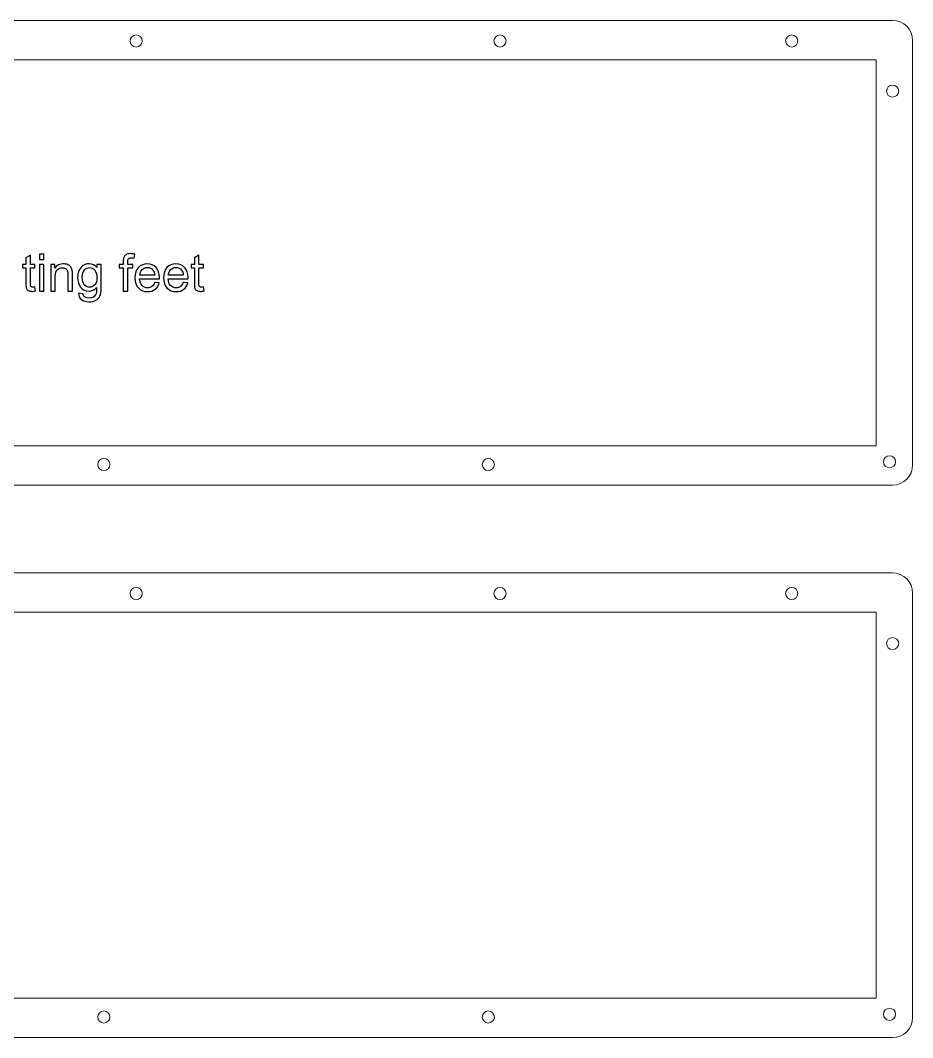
# Model space of a CAD drawing. Header units: millimetres. Extents: x -961 to -101, y 26 to 952.
# Drawn here: x -728.4 to -507.7, y 436.1 to 687.8 of the extents above; entities that cross this region are included whole.
import ezdxf

# ---------------------------------------------------------------- set-up
doc = ezdxf.new("R2010")
doc.units = ezdxf.units.MM
doc.header["$MEASUREMENT"] = 0
doc.layers.add('Layer 1', color=7, linetype='Continuous')

msp = doc.modelspace()

# ---------------------------------------------------------------- linework, layer by layer
at = {"layer": 'Layer 1', "color": 250, "lineweight": 9}
msp.add_lwpolyline([(-803.7337, 582.5215), (-516.7337, 582.5215), (-516.7337, 678.0215), (-803.7337, 678.0215), (-803.7337, 582.5215)], close=True, dxfattribs=at)
for centre in [(-699.787, 682.6713), (-609.787, 682.6713), (-537.6401, 682.6713), (-512.6869, 670.2713), (-707.7803, 577.8714), (-612.6869, 577.8714), (-513.4746, 578.554), (-699.787, 545.9503), (-609.787, 545.9503), (-537.6401, 545.9503), (-512.6869, 533.5503), (-513.4746, 441.833), (-707.7803, 441.1504), (-612.6869, 441.1504)]:
    msp.add_ellipse(centre, major_axis=(0, 1.5001), ratio=1, dxfattribs=at)
for points, knots in [([(-807.7337, 687.7714), (-807.7337, 687.7714), (-512.7337, 687.7714), (-512.7337, 687.7714), (-512.7337, 687.7714), (-509.9837, 687.7714), (-507.7337, 685.5214), (-507.7337, 682.7714), (-507.7337, 682.7714), (-507.7337, 682.7714), (-507.7337, 577.7715), (-507.7337, 577.7715), (-507.7337, 577.7715), (-507.7337, 575.0215), (-509.9837, 572.7715), (-512.7337, 572.7715), (-512.7337, 572.7715), (-512.7337, 572.7715), (-807.7337, 572.7715), (-807.7337, 572.7715), (-807.7337, 572.7715), (-810.4837, 572.7715), (-812.7337, 575.0215), (-812.7337, 577.7715), (-812.7337, 577.7715), (-812.7337, 577.7715), (-812.7337, 682.7714), (-812.7337, 682.7714), (-812.7337, 682.7714), (-812.7337, 685.5214), (-810.4837, 687.7714), (-807.7337, 687.7714)], [0, 0, 0, 0, 0.11111111, 0.11111111, 0.11111111, 0.11111111, 0.22222222, 0.22222222, 0.22222222, 0.22222222, 0.33333333, 0.33333333, 0.33333333, 0.33333333, 0.44444444, 0.44444444, 0.44444444, 0.44444444, 0.55555556, 0.55555556, 0.55555556, 0.55555556, 0.66666667, 0.66666667, 0.66666667, 0.66666667, 0.77777778, 0.77777778, 0.77777778, 0.77777778, 1, 1, 1, 1]), ([(-724.8126, 621.7968), (-724.8126, 621.7968), (-724.6602, 620.8104), (-724.6602, 620.8104), (-724.6602, 620.8104), (-724.9735, 620.7448), (-725.255, 620.7109), (-725.5005, 620.7109), (-725.5005, 620.7109), (-725.9048, 620.7109), (-726.2181, 620.7744), (-726.4424, 620.9035), (-726.4424, 620.9035), (-726.6647, 621.0326), (-726.8213, 621.1999), (-726.9123, 621.4094), (-726.9123, 621.4094), (-727.0033, 621.619), (-727.0478, 622.0592), (-727.0478, 622.7302), (-727.0478, 622.7302), (-727.0478, 622.7302), (-727.0478, 626.5275), (-727.0478, 626.5275), (-727.0478, 626.5275), (-727.0478, 626.5275), (-727.8733, 626.5275), (-727.8733, 626.5275), (-727.8733, 626.5275), (-727.8733, 626.5275), (-727.8733, 627.3911), (-727.8733, 627.3911), (-727.8733, 627.3911), (-727.8733, 627.3911), (-727.0478, 627.3911), (-727.0478, 627.3911), (-727.0478, 627.3911), (-727.0478, 627.3911), (-727.0478, 629.0209), (-727.0478, 629.0209), (-727.0478, 629.0209), (-727.0478, 629.0209), (-725.9302, 629.6919), (-725.9302, 629.6919), (-725.9302, 629.6919), (-725.9302, 629.6919), (-725.9302, 627.3911), (-725.9302, 627.3911), (-725.9302, 627.3911), (-725.9302, 627.3911), (-724.8126, 627.3911), (-724.8126, 627.3911), (-724.8126, 627.3911), (-724.8126, 627.3911), (-724.8126, 626.5275), (-724.8126, 626.5275), (-724.8126, 626.5275), (-724.8126, 626.5275), (-725.9302, 626.5275), (-725.9302, 626.5275), (-725.9302, 626.5275), (-725.9302, 626.5275), (-725.9302, 622.6667), (-725.9302, 622.6667), (-725.9302, 622.6667), (-725.9302, 622.3471), (-725.9111, 622.1418), (-725.8709, 622.0508), (-725.8709, 622.0508), (-725.8328, 621.9597), (-725.7693, 621.8878), (-725.6804, 621.8327), (-725.6804, 621.8327), (-725.5915, 621.7798), (-725.4645, 621.7523), (-725.2994, 621.7523), (-725.2994, 621.7523), (-725.1767, 621.7523), (-725.0137, 621.7671), (-724.8126, 621.7968)], [0, 0, 0, 0, 0.04761905, 0.04761905, 0.04761905, 0.04761905, 0.0952381, 0.0952381, 0.0952381, 0.0952381, 0.14285714, 0.14285714, 0.14285714, 0.14285714, 0.19047619, 0.19047619, 0.19047619, 0.19047619, 0.23809524, 0.23809524, 0.23809524, 0.23809524, 0.28571429, 0.28571429, 0.28571429, 0.28571429, 0.33333333, 0.33333333, 0.33333333, 0.33333333, 0.38095238, 0.38095238, 0.38095238, 0.38095238, 0.42857143, 0.42857143, 0.42857143, 0.42857143, 0.47619048, 0.47619048, 0.47619048, 0.47619048, 0.52380952, 0.52380952, 0.52380952, 0.52380952, 0.57142857, 0.57142857, 0.57142857, 0.57142857, 0.61904762, 0.61904762, 0.61904762, 0.61904762, 0.66666667, 0.66666667, 0.66666667, 0.66666667, 0.71428571, 0.71428571, 0.71428571, 0.71428571, 0.76190476, 0.76190476, 0.76190476, 0.76190476, 0.80952381, 0.80952381, 0.80952381, 0.80952381, 0.85714286, 0.85714286, 0.85714286, 0.85714286, 0.9047619, 0.9047619, 0.9047619, 0.9047619, 1, 1, 1, 1]), ([(-723.7098, 628.623), (-723.7098, 628.623), (-723.7098, 629.893), (-723.7098, 629.893), (-723.7098, 629.893), (-723.7098, 629.893), (-722.5922, 629.893), (-722.5922, 629.893), (-722.5922, 629.893), (-722.5922, 629.893), (-722.5922, 628.623), (-722.5922, 628.623), (-722.5922, 628.623), (-722.5922, 628.623), (-723.7098, 628.623), (-723.7098, 628.623)], [0, 0, 0, 0, 0.2, 0.2, 0.2, 0.2, 0.4, 0.4, 0.4, 0.4, 0.6, 0.6, 0.6, 0.6, 1, 1, 1, 1]), ([(-702.9665, 620.7998), (-702.9665, 620.7998), (-702.9665, 626.5275), (-702.9665, 626.5275), (-702.9665, 626.5275), (-702.9665, 626.5275), (-703.9571, 626.5275), (-703.9571, 626.5275), (-703.9571, 626.5275), (-703.9571, 626.5275), (-703.9571, 627.3911), (-703.9571, 627.3911), (-703.9571, 627.3911), (-703.9571, 627.3911), (-702.9665, 627.3911), (-702.9665, 627.3911), (-702.9665, 627.3911), (-702.9665, 627.3911), (-702.9665, 628.0896), (-702.9665, 628.0896), (-702.9665, 628.0896), (-702.9665, 628.532), (-702.9284, 628.8601), (-702.8501, 629.0739), (-702.8501, 629.0739), (-702.7421, 629.3617), (-702.5559, 629.5967), (-702.2849, 629.7766), (-702.2849, 629.7766), (-702.0161, 629.9565), (-701.6372, 630.0454), (-701.1504, 630.0454), (-701.1504, 630.0454), (-700.835, 630.0454), (-700.4879, 630.0073), (-700.1069, 629.9332), (-700.1069, 629.9332), (-700.1069, 629.9332), (-700.2741, 628.9553), (-700.2741, 628.9553), (-700.2741, 628.9553), (-700.5069, 628.9955), (-700.7249, 629.0167), (-700.9324, 629.0167), (-700.9324, 629.0167), (-701.271, 629.0167), (-701.5102, 628.9447), (-701.652, 628.8008), (-701.652, 628.8008), (-701.7917, 628.6569), (-701.8616, 628.3881), (-701.8616, 627.9944), (-701.8616, 627.9944), (-701.8616, 627.9944), (-701.8616, 627.3911), (-701.8616, 627.3911), (-701.8616, 627.3911), (-701.8616, 627.3911), (-700.5789, 627.3911), (-700.5789, 627.3911), (-700.5789, 627.3911), (-700.5789, 627.3911), (-700.5789, 626.5275), (-700.5789, 626.5275), (-700.5789, 626.5275), (-700.5789, 626.5275), (-701.8489, 626.5275), (-701.8489, 626.5275), (-701.8489, 626.5275), (-701.8489, 626.5275), (-701.8489, 620.7998), (-701.8489, 620.7998), (-701.8489, 620.7998), (-701.8489, 620.7998), (-702.9665, 620.7998), (-702.9665, 620.7998)], [0, 0, 0, 0, 0.05, 0.05, 0.05, 0.05, 0.1, 0.1, 0.1, 0.1, 0.15, 0.15, 0.15, 0.15, 0.2, 0.2, 0.2, 0.2, 0.25, 0.25, 0.25, 0.25, 0.3, 0.3, 0.3, 0.3, 0.35, 0.35, 0.35, 0.35, 0.4, 0.4, 0.4, 0.4, 0.45, 0.45, 0.45, 0.45, 0.5, 0.5, 0.5, 0.5, 0.55, 0.55, 0.55, 0.55, 0.6, 0.6, 0.6, 0.6, 0.65, 0.65, 0.65, 0.65, 0.7, 0.7, 0.7, 0.7, 0.75, 0.75, 0.75, 0.75, 0.8, 0.8, 0.8, 0.8, 0.85, 0.85, 0.85, 0.85, 0.9, 0.9, 0.9, 0.9, 1, 1, 1, 1]), ([(-683.1524, 621.7968), (-683.1524, 621.7968), (-683, 620.8104), (-683, 620.8104), (-683, 620.8104), (-683.3133, 620.7448), (-683.5948, 620.7109), (-683.8403, 620.7109), (-683.8403, 620.7109), (-684.2446, 620.7109), (-684.5579, 620.7744), (-684.7822, 620.9035), (-684.7822, 620.9035), (-685.0045, 621.0326), (-685.1611, 621.1999), (-685.2521, 621.4094), (-685.2521, 621.4094), (-685.3431, 621.619), (-685.3876, 622.0592), (-685.3876, 622.7302), (-685.3876, 622.7302), (-685.3876, 622.7302), (-685.3876, 626.5275), (-685.3876, 626.5275), (-685.3876, 626.5275), (-685.3876, 626.5275), (-686.2131, 626.5275), (-686.2131, 626.5275), (-686.2131, 626.5275), (-686.2131, 626.5275), (-686.2131, 627.3911), (-686.2131, 627.3911), (-686.2131, 627.3911), (-686.2131, 627.3911), (-685.3876, 627.3911), (-685.3876, 627.3911), (-685.3876, 627.3911), (-685.3876, 627.3911), (-685.3876, 629.0209), (-685.3876, 629.0209), (-685.3876, 629.0209), (-685.3876, 629.0209), (-684.27, 629.6919), (-684.27, 629.6919), (-684.27, 629.6919), (-684.27, 629.6919), (-684.27, 627.3911), (-684.27, 627.3911), (-684.27, 627.3911), (-684.27, 627.3911), (-683.1524, 627.3911), (-683.1524, 627.3911), (-683.1524, 627.3911), (-683.1524, 627.3911), (-683.1524, 626.5275), (-683.1524, 626.5275), (-683.1524, 626.5275), (-683.1524, 626.5275), (-684.27, 626.5275), (-684.27, 626.5275), (-684.27, 626.5275), (-684.27, 626.5275), (-684.27, 622.6667), (-684.27, 622.6667), (-684.27, 622.6667), (-684.27, 622.3471), (-684.2509, 622.1418), (-684.2107, 622.0508), (-684.2107, 622.0508), (-684.1726, 621.9597), (-684.1091, 621.8878), (-684.0202, 621.8327), (-684.0202, 621.8327), (-683.9313, 621.7798), (-683.8043, 621.7523), (-683.6392, 621.7523), (-683.6392, 621.7523), (-683.5165, 621.7523), (-683.3535, 621.7671), (-683.1524, 621.7968)], [0, 0, 0, 0, 0.04761905, 0.04761905, 0.04761905, 0.04761905, 0.0952381, 0.0952381, 0.0952381, 0.0952381, 0.14285714, 0.14285714, 0.14285714, 0.14285714, 0.19047619, 0.19047619, 0.19047619, 0.19047619, 0.23809524, 0.23809524, 0.23809524, 0.23809524, 0.28571429, 0.28571429, 0.28571429, 0.28571429, 0.33333333, 0.33333333, 0.33333333, 0.33333333, 0.38095238, 0.38095238, 0.38095238, 0.38095238, 0.42857143, 0.42857143, 0.42857143, 0.42857143, 0.47619048, 0.47619048, 0.47619048, 0.47619048, 0.52380952, 0.52380952, 0.52380952, 0.52380952, 0.57142857, 0.57142857, 0.57142857, 0.57142857, 0.61904762, 0.61904762, 0.61904762, 0.61904762, 0.66666667, 0.66666667, 0.66666667, 0.66666667, 0.71428571, 0.71428571, 0.71428571, 0.71428571, 0.76190476, 0.76190476, 0.76190476, 0.76190476, 0.80952381, 0.80952381, 0.80952381, 0.80952381, 0.85714286, 0.85714286, 0.85714286, 0.85714286, 0.9047619, 0.9047619, 0.9047619, 0.9047619, 1, 1, 1, 1]), ([(-723.7098, 620.7998), (-723.7098, 620.7998), (-723.7098, 627.3911), (-723.7098, 627.3911), (-723.7098, 627.3911), (-723.7098, 627.3911), (-722.5922, 627.3911), (-722.5922, 627.3911), (-722.5922, 627.3911), (-722.5922, 627.3911), (-722.5922, 620.7998), (-722.5922, 620.7998), (-722.5922, 620.7998), (-722.5922, 620.7998), (-723.7098, 620.7998), (-723.7098, 620.7998)], [0, 0, 0, 0, 0.2, 0.2, 0.2, 0.2, 0.4, 0.4, 0.4, 0.4, 0.6, 0.6, 0.6, 0.6, 1, 1, 1, 1]), ([(-720.8883, 620.7998), (-720.8883, 620.7998), (-720.8883, 627.3911), (-720.8883, 627.3911), (-720.8883, 627.3911), (-720.8883, 627.3911), (-719.885, 627.3911), (-719.885, 627.3911), (-719.885, 627.3911), (-719.885, 627.3911), (-719.885, 626.4555), (-719.885, 626.4555), (-719.885, 626.4555), (-719.4024, 627.1731), (-718.7039, 627.5308), (-717.7916, 627.5308), (-717.7916, 627.5308), (-717.3937, 627.5308), (-717.0296, 627.4588), (-716.6973, 627.317), (-716.6973, 627.317), (-716.365, 627.1752), (-716.1152, 626.9868), (-715.9501, 626.7561), (-715.9501, 626.7561), (-715.785, 626.5254), (-715.6686, 626.2502), (-715.603, 625.9327), (-715.603, 625.9327), (-715.5628, 625.7253), (-715.5416, 625.3633), (-715.5416, 624.8469), (-715.5416, 624.8469), (-715.5416, 624.8469), (-715.5416, 620.7998), (-715.5416, 620.7998), (-715.5416, 620.7998), (-715.5416, 620.7998), (-716.6592, 620.7998), (-716.6592, 620.7998), (-716.6592, 620.7998), (-716.6592, 620.7998), (-716.6592, 624.8045), (-716.6592, 624.8045), (-716.6592, 624.8045), (-716.6592, 625.2596), (-716.7015, 625.6004), (-716.7883, 625.8248), (-716.7883, 625.8248), (-716.8751, 626.0491), (-717.0296, 626.2291), (-717.2497, 626.3645), (-717.2497, 626.3645), (-717.4699, 626.4979), (-717.7302, 626.5656), (-718.0266, 626.5656), (-718.0266, 626.5656), (-718.5007, 626.5656), (-718.9092, 626.4153), (-719.2542, 626.1126), (-719.2542, 626.1126), (-719.5992, 625.8121), (-719.7707, 625.2385), (-719.7707, 624.396), (-719.7707, 624.396), (-719.7707, 624.396), (-719.7707, 620.7998), (-719.7707, 620.7998), (-719.7707, 620.7998), (-719.7707, 620.7998), (-720.8883, 620.7998), (-720.8883, 620.7998)], [0, 0, 0, 0, 0.05263158, 0.05263158, 0.05263158, 0.05263158, 0.10526316, 0.10526316, 0.10526316, 0.10526316, 0.15789474, 0.15789474, 0.15789474, 0.15789474, 0.21052632, 0.21052632, 0.21052632, 0.21052632, 0.26315789, 0.26315789, 0.26315789, 0.26315789, 0.31578947, 0.31578947, 0.31578947, 0.31578947, 0.36842105, 0.36842105, 0.36842105, 0.36842105, 0.42105263, 0.42105263, 0.42105263, 0.42105263, 0.47368421, 0.47368421, 0.47368421, 0.47368421, 0.52631579, 0.52631579, 0.52631579, 0.52631579, 0.57894737, 0.57894737, 0.57894737, 0.57894737, 0.63157895, 0.63157895, 0.63157895, 0.63157895, 0.68421053, 0.68421053, 0.68421053, 0.68421053, 0.73684211, 0.73684211, 0.73684211, 0.73684211, 0.78947368, 0.78947368, 0.78947368, 0.78947368, 0.84210526, 0.84210526, 0.84210526, 0.84210526, 0.89473684, 0.89473684, 0.89473684, 0.89473684, 1, 1, 1, 1]), ([(-714.0303, 620.2537), (-714.0303, 620.2537), (-712.9508, 620.1013), (-712.9508, 620.1013), (-712.9508, 620.1013), (-712.9064, 619.7669), (-712.7794, 619.5234), (-712.5719, 619.3689), (-712.5719, 619.3689), (-712.2946, 619.1636), (-711.9158, 619.0599), (-711.4353, 619.0599), (-711.4353, 619.0599), (-710.9188, 619.0599), (-710.5188, 619.1636), (-710.2372, 619.3689), (-710.2372, 619.3689), (-709.9557, 619.5742), (-709.7652, 619.8642), (-709.6657, 620.2346), (-709.6657, 620.2346), (-709.6086, 620.4611), (-709.5811, 620.9374), (-709.5853, 621.6634), (-709.5853, 621.6634), (-710.0743, 621.0877), (-710.6817, 620.7998), (-711.4099, 620.7998), (-711.4099, 620.7998), (-712.3158, 620.7998), (-713.0185, 621.1258), (-713.5138, 621.7798), (-713.5138, 621.7798), (-714.0113, 622.4318), (-714.2589, 623.2149), (-714.2589, 624.1272), (-714.2589, 624.1272), (-714.2589, 624.7559), (-714.1446, 625.3358), (-713.9181, 625.8671), (-713.9181, 625.8671), (-713.6916, 626.3984), (-713.3614, 626.8069), (-712.9296, 627.0969), (-712.9296, 627.0969), (-712.4978, 627.3869), (-711.9898, 627.5308), (-711.4056, 627.5308), (-711.4056, 627.5308), (-710.6288, 627.5308), (-709.9875, 627.2133), (-709.4837, 626.5783), (-709.4837, 626.5783), (-709.4837, 626.5783), (-709.4837, 627.3911), (-709.4837, 627.3911), (-709.4837, 627.3911), (-709.4837, 627.3911), (-708.455, 627.3911), (-708.455, 627.3911), (-708.455, 627.3911), (-708.455, 627.3911), (-708.455, 621.6994), (-708.455, 621.6994), (-708.455, 621.6994), (-708.455, 620.6728), (-708.5587, 619.9468), (-708.7683, 619.5192), (-708.7683, 619.5192), (-708.9757, 619.0916), (-709.308, 618.753), (-709.7589, 618.5053), (-709.7589, 618.5053), (-710.2118, 618.2577), (-710.7685, 618.1328), (-711.4289, 618.1328), (-711.4289, 618.1328), (-712.2142, 618.1328), (-712.8471, 618.3085), (-713.3297, 618.662), (-713.3297, 618.662), (-713.8144, 619.0133), (-714.0472, 619.5446), (-714.0303, 620.2537)], [0, 0, 0, 0, 0.04545455, 0.04545455, 0.04545455, 0.04545455, 0.09090909, 0.09090909, 0.09090909, 0.09090909, 0.13636364, 0.13636364, 0.13636364, 0.13636364, 0.18181818, 0.18181818, 0.18181818, 0.18181818, 0.22727273, 0.22727273, 0.22727273, 0.22727273, 0.27272727, 0.27272727, 0.27272727, 0.27272727, 0.31818182, 0.31818182, 0.31818182, 0.31818182, 0.36363636, 0.36363636, 0.36363636, 0.36363636, 0.40909091, 0.40909091, 0.40909091, 0.40909091, 0.45454545, 0.45454545, 0.45454545, 0.45454545, 0.5, 0.5, 0.5, 0.5, 0.54545455, 0.54545455, 0.54545455, 0.54545455, 0.59090909, 0.59090909, 0.59090909, 0.59090909, 0.63636364, 0.63636364, 0.63636364, 0.63636364, 0.68181818, 0.68181818, 0.68181818, 0.68181818, 0.72727273, 0.72727273, 0.72727273, 0.72727273, 0.77272727, 0.77272727, 0.77272727, 0.77272727, 0.81818182, 0.81818182, 0.81818182, 0.81818182, 0.86363636, 0.86363636, 0.86363636, 0.86363636, 0.90909091, 0.90909091, 0.90909091, 0.90909091, 1, 1, 1, 1]), ([(-695.2089, 622.9334), (-695.2089, 622.9334), (-694.0532, 622.781), (-694.0532, 622.781), (-694.0532, 622.781), (-694.2331, 622.11), (-694.5697, 621.5872), (-695.0607, 621.2168), (-695.0607, 621.2168), (-695.5518, 620.8464), (-696.1783, 620.6601), (-696.9424, 620.6601), (-696.9424, 620.6601), (-697.9034, 620.6601), (-698.6654, 620.9564), (-699.2284, 621.5491), (-699.2284, 621.5491), (-699.7915, 622.1397), (-700.073, 622.9715), (-700.073, 624.0404), (-700.073, 624.0404), (-700.073, 625.1453), (-699.7894, 626.0047), (-699.22, 626.6143), (-699.22, 626.6143), (-698.6506, 627.226), (-697.9119, 627.5308), (-697.0038, 627.5308), (-697.0038, 627.5308), (-696.1254, 627.5308), (-695.4079, 627.2324), (-694.8512, 626.6333), (-694.8512, 626.6333), (-694.2945, 626.0343), (-694.0151, 625.1919), (-694.0151, 624.106), (-694.0151, 624.106), (-694.0151, 624.0404), (-694.0172, 623.9409), (-694.0214, 623.8097), (-694.0214, 623.8097), (-694.0214, 623.8097), (-698.93, 623.8097), (-698.93, 623.8097), (-698.93, 623.8097), (-698.8877, 623.0879), (-698.6845, 622.5334), (-698.3162, 622.1502), (-698.3162, 622.1502), (-697.95, 621.7671), (-697.4907, 621.5745), (-696.9424, 621.5745), (-696.9424, 621.5745), (-696.5339, 621.5745), (-696.1847, 621.6825), (-695.8968, 621.8984), (-695.8968, 621.8984), (-695.6068, 622.1143), (-695.3782, 622.4593), (-695.2089, 622.9334)], [0, 0, 0, 0, 0.0625, 0.0625, 0.0625, 0.0625, 0.125, 0.125, 0.125, 0.125, 0.1875, 0.1875, 0.1875, 0.1875, 0.25, 0.25, 0.25, 0.25, 0.3125, 0.3125, 0.3125, 0.3125, 0.375, 0.375, 0.375, 0.375, 0.4375, 0.4375, 0.4375, 0.4375, 0.5, 0.5, 0.5, 0.5, 0.5625, 0.5625, 0.5625, 0.5625, 0.625, 0.625, 0.625, 0.625, 0.6875, 0.6875, 0.6875, 0.6875, 0.75, 0.75, 0.75, 0.75, 0.8125, 0.8125, 0.8125, 0.8125, 0.875, 0.875, 0.875, 0.875, 1, 1, 1, 1]), ([(-688.1456, 622.9334), (-688.1456, 622.9334), (-686.9899, 622.781), (-686.9899, 622.781), (-686.9899, 622.781), (-687.1698, 622.11), (-687.5064, 621.5872), (-687.9974, 621.2168), (-687.9974, 621.2168), (-688.4885, 620.8464), (-689.115, 620.6601), (-689.8791, 620.6601), (-689.8791, 620.6601), (-690.8401, 620.6601), (-691.6021, 620.9564), (-692.1651, 621.5491), (-692.1651, 621.5491), (-692.7282, 622.1397), (-693.0097, 622.9715), (-693.0097, 624.0404), (-693.0097, 624.0404), (-693.0097, 625.1453), (-692.7261, 626.0047), (-692.1567, 626.6143), (-692.1567, 626.6143), (-691.5873, 627.226), (-690.8486, 627.5308), (-689.9405, 627.5308), (-689.9405, 627.5308), (-689.0621, 627.5308), (-688.3446, 627.2324), (-687.7879, 626.6333), (-687.7879, 626.6333), (-687.2312, 626.0343), (-686.9518, 625.1919), (-686.9518, 624.106), (-686.9518, 624.106), (-686.9518, 624.0404), (-686.9539, 623.9409), (-686.9581, 623.8097), (-686.9581, 623.8097), (-686.9581, 623.8097), (-691.8667, 623.8097), (-691.8667, 623.8097), (-691.8667, 623.8097), (-691.8244, 623.0879), (-691.6212, 622.5334), (-691.2529, 622.1502), (-691.2529, 622.1502), (-690.8867, 621.7671), (-690.4274, 621.5745), (-689.8791, 621.5745), (-689.8791, 621.5745), (-689.4706, 621.5745), (-689.1214, 621.6825), (-688.8335, 621.8984), (-688.8335, 621.8984), (-688.5435, 622.1143), (-688.3149, 622.4593), (-688.1456, 622.9334)], [0, 0, 0, 0, 0.0625, 0.0625, 0.0625, 0.0625, 0.125, 0.125, 0.125, 0.125, 0.1875, 0.1875, 0.1875, 0.1875, 0.25, 0.25, 0.25, 0.25, 0.3125, 0.3125, 0.3125, 0.3125, 0.375, 0.375, 0.375, 0.375, 0.4375, 0.4375, 0.4375, 0.4375, 0.5, 0.5, 0.5, 0.5, 0.5625, 0.5625, 0.5625, 0.5625, 0.625, 0.625, 0.625, 0.625, 0.6875, 0.6875, 0.6875, 0.6875, 0.75, 0.75, 0.75, 0.75, 0.8125, 0.8125, 0.8125, 0.8125, 0.875, 0.875, 0.875, 0.875, 1, 1, 1, 1]), ([(-713.1159, 624.2076), (-713.1159, 623.3462), (-712.9445, 622.7175), (-712.6016, 622.3217), (-712.6016, 622.3217), (-712.2565, 621.9259), (-711.8269, 621.7269), (-711.3104, 621.7269), (-711.3104, 621.7269), (-710.796, 621.7269), (-710.3664, 621.9238), (-710.0171, 622.3175), (-710.0171, 622.3175), (-709.67, 622.7112), (-709.4964, 623.3292), (-709.4964, 624.1717), (-709.4964, 624.1717), (-709.4964, 624.976), (-709.6763, 625.5835), (-710.034, 625.992), (-710.034, 625.992), (-710.3918, 626.4005), (-710.8236, 626.6037), (-711.3273, 626.6037), (-711.3273, 626.6037), (-711.8247, 626.6037), (-712.246, 626.4026), (-712.5952, 626.0005), (-712.5952, 626.0005), (-712.9423, 625.5983), (-713.1159, 625.0014), (-713.1159, 624.2076)], [0, 0, 0, 0, 0.11111111, 0.11111111, 0.11111111, 0.11111111, 0.22222222, 0.22222222, 0.22222222, 0.22222222, 0.33333333, 0.33333333, 0.33333333, 0.33333333, 0.44444444, 0.44444444, 0.44444444, 0.44444444, 0.55555556, 0.55555556, 0.55555556, 0.55555556, 0.66666667, 0.66666667, 0.66666667, 0.66666667, 0.77777778, 0.77777778, 0.77777778, 0.77777778, 1, 1, 1, 1]), ([(-698.8665, 624.7241), (-698.8665, 624.7241), (-695.1962, 624.7241), (-695.1962, 624.7241), (-695.1962, 624.7241), (-695.2449, 625.2787), (-695.3867, 625.6935), (-695.6174, 625.9708), (-695.6174, 625.9708), (-695.9709, 626.4005), (-696.4323, 626.6164), (-696.9975, 626.6164), (-696.9975, 626.6164), (-697.5097, 626.6164), (-697.9394, 626.445), (-698.2886, 626.1021), (-698.2886, 626.1021), (-698.6358, 625.7592), (-698.8284, 625.2998), (-698.8665, 624.7241)], [0, 0, 0, 0, 0.16666667, 0.16666667, 0.16666667, 0.16666667, 0.33333333, 0.33333333, 0.33333333, 0.33333333, 0.5, 0.5, 0.5, 0.5, 0.66666667, 0.66666667, 0.66666667, 0.66666667, 1, 1, 1, 1]), ([(-691.8032, 624.7241), (-691.8032, 624.7241), (-688.1329, 624.7241), (-688.1329, 624.7241), (-688.1329, 624.7241), (-688.1816, 625.2787), (-688.3234, 625.6935), (-688.5541, 625.9708), (-688.5541, 625.9708), (-688.9076, 626.4005), (-689.369, 626.6164), (-689.9342, 626.6164), (-689.9342, 626.6164), (-690.4464, 626.6164), (-690.8761, 626.445), (-691.2253, 626.1021), (-691.2253, 626.1021), (-691.5725, 625.7592), (-691.7651, 625.2998), (-691.8032, 624.7241)], [0, 0, 0, 0, 0.16666667, 0.16666667, 0.16666667, 0.16666667, 0.33333333, 0.33333333, 0.33333333, 0.33333333, 0.5, 0.5, 0.5, 0.5, 0.66666667, 0.66666667, 0.66666667, 0.66666667, 1, 1, 1, 1]), ([(-807.7337, 551.0504), (-807.7337, 551.0504), (-796.5336, 551.0504), (-796.5336, 551.0504), (-796.5336, 551.0504), (-793.7836, 551.0504), (-791.5337, 548.8004), (-791.5337, 546.0504), (-791.5337, 546.0504), (-791.5337, 546.0504), (-791.5337, 542.8504), (-791.5337, 542.8504), (-791.5337, 542.8504), (-791.5337, 542.8504), (-789.0337, 542.8504), (-789.0337, 542.8504), (-789.0337, 542.8504), (-789.0337, 542.8504), (-789.0337, 541.3004), (-789.0337, 541.3004), (-789.0337, 541.3004), (-789.0337, 541.3004), (-803.7337, 541.3004), (-803.7337, 541.3004), (-803.7337, 541.3004), (-803.7337, 541.3004), (-803.7337, 445.8005), (-803.7337, 445.8005), (-803.7337, 445.8005), (-803.7337, 445.8005), (-516.7337, 445.8005), (-516.7337, 445.8005), (-516.7337, 445.8005), (-516.7337, 445.8005), (-516.7337, 541.3004), (-516.7337, 541.3004), (-516.7337, 541.3004), (-516.7337, 541.3004), (-780.0337, 541.3004), (-780.0337, 541.3004), (-780.0337, 541.3004), (-780.0337, 541.3004), (-780.0337, 542.8504), (-780.0337, 542.8504), (-780.0337, 542.8504), (-780.0337, 542.8504), (-777.5337, 542.8504), (-777.5337, 542.8504), (-777.5337, 542.8504), (-777.5337, 542.8504), (-777.5337, 546.0504), (-777.5337, 546.0504), (-777.5337, 546.0504), (-777.5337, 548.8004), (-775.2837, 551.0504), (-772.5337, 551.0504), (-772.5337, 551.0504), (-772.5337, 551.0504), (-512.7337, 551.0504), (-512.7337, 551.0504), (-512.7337, 551.0504), (-509.9837, 551.0504), (-507.7337, 548.8004), (-507.7337, 546.0504), (-507.7337, 546.0504), (-507.7337, 546.0504), (-507.7337, 441.0505), (-507.7337, 441.0505), (-507.7337, 441.0505), (-507.7337, 438.3005), (-509.9837, 436.0505), (-512.7337, 436.0505), (-512.7337, 436.0505), (-512.7337, 436.0505), (-807.7337, 436.0505), (-807.7337, 436.0505), (-807.7337, 436.0505), (-810.4837, 436.0505), (-812.7337, 438.3005), (-812.7337, 441.0505), (-812.7337, 441.0505), (-812.7337, 441.0505), (-812.7337, 546.0504), (-812.7337, 546.0504), (-812.7337, 546.0504), (-812.7337, 548.8004), (-810.4837, 551.0504), (-807.7337, 551.0504)], [0, 0, 0, 0, 0.04347826, 0.04347826, 0.04347826, 0.04347826, 0.08695652, 0.08695652, 0.08695652, 0.08695652, 0.13043478, 0.13043478, 0.13043478, 0.13043478, 0.17391304, 0.17391304, 0.17391304, 0.17391304, 0.2173913, 0.2173913, 0.2173913, 0.2173913, 0.26086957, 0.26086957, 0.26086957, 0.26086957, 0.30434783, 0.30434783, 0.30434783, 0.30434783, 0.34782609, 0.34782609, 0.34782609, 0.34782609, 0.39130435, 0.39130435, 0.39130435, 0.39130435, 0.43478261, 0.43478261, 0.43478261, 0.43478261, 0.47826087, 0.47826087, 0.47826087, 0.47826087, 0.52173913, 0.52173913, 0.52173913, 0.52173913, 0.56521739, 0.56521739, 0.56521739, 0.56521739, 0.60869565, 0.60869565, 0.60869565, 0.60869565, 0.65217391, 0.65217391, 0.65217391, 0.65217391, 0.69565217, 0.69565217, 0.69565217, 0.69565217, 0.73913043, 0.73913043, 0.73913043, 0.73913043, 0.7826087, 0.7826087, 0.7826087, 0.7826087, 0.82608696, 0.82608696, 0.82608696, 0.82608696, 0.86956522, 0.86956522, 0.86956522, 0.86956522, 0.91304348, 0.91304348, 0.91304348, 0.91304348, 1, 1, 1, 1])]:
    msp.add_open_spline(points, degree=3, knots=knots, dxfattribs=at)
at = {"layer": 'Layer 1', "color": 250}
for points, knots in [([(-724.8126, 621.7968), (-724.8126, 621.7968), (-724.6602, 620.8104), (-724.6602, 620.8104), (-724.6602, 620.8104), (-724.9735, 620.7448), (-725.255, 620.7109), (-725.5005, 620.7109), (-725.5005, 620.7109), (-725.9048, 620.7109), (-726.2181, 620.7744), (-726.4424, 620.9035), (-726.4424, 620.9035), (-726.6647, 621.0326), (-726.8213, 621.1999), (-726.9123, 621.4094), (-726.9123, 621.4094), (-727.0033, 621.619), (-727.0478, 622.0592), (-727.0478, 622.7302), (-727.0478, 622.7302), (-727.0478, 622.7302), (-727.0478, 626.5275), (-727.0478, 626.5275), (-727.0478, 626.5275), (-727.0478, 626.5275), (-727.8733, 626.5275), (-727.8733, 626.5275), (-727.8733, 626.5275), (-727.8733, 626.5275), (-727.8733, 627.3911), (-727.8733, 627.3911), (-727.8733, 627.3911), (-727.8733, 627.3911), (-727.0478, 627.3911), (-727.0478, 627.3911), (-727.0478, 627.3911), (-727.0478, 627.3911), (-727.0478, 629.0209), (-727.0478, 629.0209), (-727.0478, 629.0209), (-727.0478, 629.0209), (-725.9302, 629.6919), (-725.9302, 629.6919), (-725.9302, 629.6919), (-725.9302, 629.6919), (-725.9302, 627.3911), (-725.9302, 627.3911), (-725.9302, 627.3911), (-725.9302, 627.3911), (-724.8126, 627.3911), (-724.8126, 627.3911), (-724.8126, 627.3911), (-724.8126, 627.3911), (-724.8126, 626.5275), (-724.8126, 626.5275), (-724.8126, 626.5275), (-724.8126, 626.5275), (-725.9302, 626.5275), (-725.9302, 626.5275), (-725.9302, 626.5275), (-725.9302, 626.5275), (-725.9302, 622.6667), (-725.9302, 622.6667), (-725.9302, 622.6667), (-725.9302, 622.3471), (-725.9111, 622.1418), (-725.8709, 622.0508), (-725.8709, 622.0508), (-725.8328, 621.9597), (-725.7693, 621.8878), (-725.6804, 621.8327), (-725.6804, 621.8327), (-725.5915, 621.7798), (-725.4645, 621.7523), (-725.2994, 621.7523), (-725.2994, 621.7523), (-725.1767, 621.7523), (-725.0137, 621.7671), (-724.8126, 621.7968)], [0, 0, 0, 0, 0.04761905, 0.04761905, 0.04761905, 0.04761905, 0.0952381, 0.0952381, 0.0952381, 0.0952381, 0.14285714, 0.14285714, 0.14285714, 0.14285714, 0.19047619, 0.19047619, 0.19047619, 0.19047619, 0.23809524, 0.23809524, 0.23809524, 0.23809524, 0.28571429, 0.28571429, 0.28571429, 0.28571429, 0.33333333, 0.33333333, 0.33333333, 0.33333333, 0.38095238, 0.38095238, 0.38095238, 0.38095238, 0.42857143, 0.42857143, 0.42857143, 0.42857143, 0.47619048, 0.47619048, 0.47619048, 0.47619048, 0.52380952, 0.52380952, 0.52380952, 0.52380952, 0.57142857, 0.57142857, 0.57142857, 0.57142857, 0.61904762, 0.61904762, 0.61904762, 0.61904762, 0.66666667, 0.66666667, 0.66666667, 0.66666667, 0.71428571, 0.71428571, 0.71428571, 0.71428571, 0.76190476, 0.76190476, 0.76190476, 0.76190476, 0.80952381, 0.80952381, 0.80952381, 0.80952381, 0.85714286, 0.85714286, 0.85714286, 0.85714286, 0.9047619, 0.9047619, 0.9047619, 0.9047619, 1, 1, 1, 1]), ([(-723.7098, 628.623), (-723.7098, 628.623), (-723.7098, 629.893), (-723.7098, 629.893), (-723.7098, 629.893), (-723.7098, 629.893), (-722.5922, 629.893), (-722.5922, 629.893), (-722.5922, 629.893), (-722.5922, 629.893), (-722.5922, 628.623), (-722.5922, 628.623), (-722.5922, 628.623), (-722.5922, 628.623), (-723.7098, 628.623), (-723.7098, 628.623)], [0, 0, 0, 0, 0.2, 0.2, 0.2, 0.2, 0.4, 0.4, 0.4, 0.4, 0.6, 0.6, 0.6, 0.6, 1, 1, 1, 1]), ([(-702.9665, 620.7998), (-702.9665, 620.7998), (-702.9665, 626.5275), (-702.9665, 626.5275), (-702.9665, 626.5275), (-702.9665, 626.5275), (-703.9571, 626.5275), (-703.9571, 626.5275), (-703.9571, 626.5275), (-703.9571, 626.5275), (-703.9571, 627.3911), (-703.9571, 627.3911), (-703.9571, 627.3911), (-703.9571, 627.3911), (-702.9665, 627.3911), (-702.9665, 627.3911), (-702.9665, 627.3911), (-702.9665, 627.3911), (-702.9665, 628.0896), (-702.9665, 628.0896), (-702.9665, 628.0896), (-702.9665, 628.532), (-702.9284, 628.8601), (-702.8501, 629.0739), (-702.8501, 629.0739), (-702.7421, 629.3617), (-702.5559, 629.5967), (-702.2849, 629.7766), (-702.2849, 629.7766), (-702.0161, 629.9565), (-701.6372, 630.0454), (-701.1504, 630.0454), (-701.1504, 630.0454), (-700.835, 630.0454), (-700.4879, 630.0073), (-700.1069, 629.9332), (-700.1069, 629.9332), (-700.1069, 629.9332), (-700.2741, 628.9553), (-700.2741, 628.9553), (-700.2741, 628.9553), (-700.5069, 628.9955), (-700.7249, 629.0167), (-700.9324, 629.0167), (-700.9324, 629.0167), (-701.271, 629.0167), (-701.5102, 628.9447), (-701.652, 628.8008), (-701.652, 628.8008), (-701.7917, 628.6569), (-701.8616, 628.3881), (-701.8616, 627.9944), (-701.8616, 627.9944), (-701.8616, 627.9944), (-701.8616, 627.3911), (-701.8616, 627.3911), (-701.8616, 627.3911), (-701.8616, 627.3911), (-700.5789, 627.3911), (-700.5789, 627.3911), (-700.5789, 627.3911), (-700.5789, 627.3911), (-700.5789, 626.5275), (-700.5789, 626.5275), (-700.5789, 626.5275), (-700.5789, 626.5275), (-701.8489, 626.5275), (-701.8489, 626.5275), (-701.8489, 626.5275), (-701.8489, 626.5275), (-701.8489, 620.7998), (-701.8489, 620.7998), (-701.8489, 620.7998), (-701.8489, 620.7998), (-702.9665, 620.7998), (-702.9665, 620.7998)], [0, 0, 0, 0, 0.05, 0.05, 0.05, 0.05, 0.1, 0.1, 0.1, 0.1, 0.15, 0.15, 0.15, 0.15, 0.2, 0.2, 0.2, 0.2, 0.25, 0.25, 0.25, 0.25, 0.3, 0.3, 0.3, 0.3, 0.35, 0.35, 0.35, 0.35, 0.4, 0.4, 0.4, 0.4, 0.45, 0.45, 0.45, 0.45, 0.5, 0.5, 0.5, 0.5, 0.55, 0.55, 0.55, 0.55, 0.6, 0.6, 0.6, 0.6, 0.65, 0.65, 0.65, 0.65, 0.7, 0.7, 0.7, 0.7, 0.75, 0.75, 0.75, 0.75, 0.8, 0.8, 0.8, 0.8, 0.85, 0.85, 0.85, 0.85, 0.9, 0.9, 0.9, 0.9, 1, 1, 1, 1]), ([(-683.1524, 621.7968), (-683.1524, 621.7968), (-683, 620.8104), (-683, 620.8104), (-683, 620.8104), (-683.3133, 620.7448), (-683.5948, 620.7109), (-683.8403, 620.7109), (-683.8403, 620.7109), (-684.2446, 620.7109), (-684.5579, 620.7744), (-684.7822, 620.9035), (-684.7822, 620.9035), (-685.0045, 621.0326), (-685.1611, 621.1999), (-685.2521, 621.4094), (-685.2521, 621.4094), (-685.3431, 621.619), (-685.3876, 622.0592), (-685.3876, 622.7302), (-685.3876, 622.7302), (-685.3876, 622.7302), (-685.3876, 626.5275), (-685.3876, 626.5275), (-685.3876, 626.5275), (-685.3876, 626.5275), (-686.2131, 626.5275), (-686.2131, 626.5275), (-686.2131, 626.5275), (-686.2131, 626.5275), (-686.2131, 627.3911), (-686.2131, 627.3911), (-686.2131, 627.3911), (-686.2131, 627.3911), (-685.3876, 627.3911), (-685.3876, 627.3911), (-685.3876, 627.3911), (-685.3876, 627.3911), (-685.3876, 629.0209), (-685.3876, 629.0209), (-685.3876, 629.0209), (-685.3876, 629.0209), (-684.27, 629.6919), (-684.27, 629.6919), (-684.27, 629.6919), (-684.27, 629.6919), (-684.27, 627.3911), (-684.27, 627.3911), (-684.27, 627.3911), (-684.27, 627.3911), (-683.1524, 627.3911), (-683.1524, 627.3911), (-683.1524, 627.3911), (-683.1524, 627.3911), (-683.1524, 626.5275), (-683.1524, 626.5275), (-683.1524, 626.5275), (-683.1524, 626.5275), (-684.27, 626.5275), (-684.27, 626.5275), (-684.27, 626.5275), (-684.27, 626.5275), (-684.27, 622.6667), (-684.27, 622.6667), (-684.27, 622.6667), (-684.27, 622.3471), (-684.2509, 622.1418), (-684.2107, 622.0508), (-684.2107, 622.0508), (-684.1726, 621.9597), (-684.1091, 621.8878), (-684.0202, 621.8327), (-684.0202, 621.8327), (-683.9313, 621.7798), (-683.8043, 621.7523), (-683.6392, 621.7523), (-683.6392, 621.7523), (-683.5165, 621.7523), (-683.3535, 621.7671), (-683.1524, 621.7968)], [0, 0, 0, 0, 0.04761905, 0.04761905, 0.04761905, 0.04761905, 0.0952381, 0.0952381, 0.0952381, 0.0952381, 0.14285714, 0.14285714, 0.14285714, 0.14285714, 0.19047619, 0.19047619, 0.19047619, 0.19047619, 0.23809524, 0.23809524, 0.23809524, 0.23809524, 0.28571429, 0.28571429, 0.28571429, 0.28571429, 0.33333333, 0.33333333, 0.33333333, 0.33333333, 0.38095238, 0.38095238, 0.38095238, 0.38095238, 0.42857143, 0.42857143, 0.42857143, 0.42857143, 0.47619048, 0.47619048, 0.47619048, 0.47619048, 0.52380952, 0.52380952, 0.52380952, 0.52380952, 0.57142857, 0.57142857, 0.57142857, 0.57142857, 0.61904762, 0.61904762, 0.61904762, 0.61904762, 0.66666667, 0.66666667, 0.66666667, 0.66666667, 0.71428571, 0.71428571, 0.71428571, 0.71428571, 0.76190476, 0.76190476, 0.76190476, 0.76190476, 0.80952381, 0.80952381, 0.80952381, 0.80952381, 0.85714286, 0.85714286, 0.85714286, 0.85714286, 0.9047619, 0.9047619, 0.9047619, 0.9047619, 1, 1, 1, 1]), ([(-723.7098, 620.7998), (-723.7098, 620.7998), (-723.7098, 627.3911), (-723.7098, 627.3911), (-723.7098, 627.3911), (-723.7098, 627.3911), (-722.5922, 627.3911), (-722.5922, 627.3911), (-722.5922, 627.3911), (-722.5922, 627.3911), (-722.5922, 620.7998), (-722.5922, 620.7998), (-722.5922, 620.7998), (-722.5922, 620.7998), (-723.7098, 620.7998), (-723.7098, 620.7998)], [0, 0, 0, 0, 0.2, 0.2, 0.2, 0.2, 0.4, 0.4, 0.4, 0.4, 0.6, 0.6, 0.6, 0.6, 1, 1, 1, 1]), ([(-720.8883, 620.7998), (-720.8883, 620.7998), (-720.8883, 627.3911), (-720.8883, 627.3911), (-720.8883, 627.3911), (-720.8883, 627.3911), (-719.885, 627.3911), (-719.885, 627.3911), (-719.885, 627.3911), (-719.885, 627.3911), (-719.885, 626.4555), (-719.885, 626.4555), (-719.885, 626.4555), (-719.4024, 627.1731), (-718.7039, 627.5308), (-717.7916, 627.5308), (-717.7916, 627.5308), (-717.3937, 627.5308), (-717.0296, 627.4588), (-716.6973, 627.317), (-716.6973, 627.317), (-716.365, 627.1752), (-716.1152, 626.9868), (-715.9501, 626.7561), (-715.9501, 626.7561), (-715.785, 626.5254), (-715.6686, 626.2502), (-715.603, 625.9327), (-715.603, 625.9327), (-715.5628, 625.7253), (-715.5416, 625.3633), (-715.5416, 624.8469), (-715.5416, 624.8469), (-715.5416, 624.8469), (-715.5416, 620.7998), (-715.5416, 620.7998), (-715.5416, 620.7998), (-715.5416, 620.7998), (-716.6592, 620.7998), (-716.6592, 620.7998), (-716.6592, 620.7998), (-716.6592, 620.7998), (-716.6592, 624.8045), (-716.6592, 624.8045), (-716.6592, 624.8045), (-716.6592, 625.2596), (-716.7015, 625.6004), (-716.7883, 625.8248), (-716.7883, 625.8248), (-716.8751, 626.0491), (-717.0296, 626.2291), (-717.2497, 626.3645), (-717.2497, 626.3645), (-717.4699, 626.4979), (-717.7302, 626.5656), (-718.0266, 626.5656), (-718.0266, 626.5656), (-718.5007, 626.5656), (-718.9092, 626.4153), (-719.2542, 626.1126), (-719.2542, 626.1126), (-719.5992, 625.8121), (-719.7707, 625.2385), (-719.7707, 624.396), (-719.7707, 624.396), (-719.7707, 624.396), (-719.7707, 620.7998), (-719.7707, 620.7998), (-719.7707, 620.7998), (-719.7707, 620.7998), (-720.8883, 620.7998), (-720.8883, 620.7998)], [0, 0, 0, 0, 0.05263158, 0.05263158, 0.05263158, 0.05263158, 0.10526316, 0.10526316, 0.10526316, 0.10526316, 0.15789474, 0.15789474, 0.15789474, 0.15789474, 0.21052632, 0.21052632, 0.21052632, 0.21052632, 0.26315789, 0.26315789, 0.26315789, 0.26315789, 0.31578947, 0.31578947, 0.31578947, 0.31578947, 0.36842105, 0.36842105, 0.36842105, 0.36842105, 0.42105263, 0.42105263, 0.42105263, 0.42105263, 0.47368421, 0.47368421, 0.47368421, 0.47368421, 0.52631579, 0.52631579, 0.52631579, 0.52631579, 0.57894737, 0.57894737, 0.57894737, 0.57894737, 0.63157895, 0.63157895, 0.63157895, 0.63157895, 0.68421053, 0.68421053, 0.68421053, 0.68421053, 0.73684211, 0.73684211, 0.73684211, 0.73684211, 0.78947368, 0.78947368, 0.78947368, 0.78947368, 0.84210526, 0.84210526, 0.84210526, 0.84210526, 0.89473684, 0.89473684, 0.89473684, 0.89473684, 1, 1, 1, 1]), ([(-714.0303, 620.2537), (-714.0303, 620.2537), (-712.9508, 620.1013), (-712.9508, 620.1013), (-712.9508, 620.1013), (-712.9064, 619.7669), (-712.7794, 619.5234), (-712.5719, 619.3689), (-712.5719, 619.3689), (-712.2946, 619.1636), (-711.9158, 619.0599), (-711.4353, 619.0599), (-711.4353, 619.0599), (-710.9188, 619.0599), (-710.5188, 619.1636), (-710.2372, 619.3689), (-710.2372, 619.3689), (-709.9557, 619.5742), (-709.7652, 619.8642), (-709.6657, 620.2346), (-709.6657, 620.2346), (-709.6086, 620.4611), (-709.5811, 620.9374), (-709.5853, 621.6634), (-709.5853, 621.6634), (-710.0743, 621.0877), (-710.6817, 620.7998), (-711.4099, 620.7998), (-711.4099, 620.7998), (-712.3158, 620.7998), (-713.0185, 621.1258), (-713.5138, 621.7798), (-713.5138, 621.7798), (-714.0113, 622.4318), (-714.2589, 623.2149), (-714.2589, 624.1272), (-714.2589, 624.1272), (-714.2589, 624.7559), (-714.1446, 625.3358), (-713.9181, 625.8671), (-713.9181, 625.8671), (-713.6916, 626.3984), (-713.3614, 626.8069), (-712.9296, 627.0969), (-712.9296, 627.0969), (-712.4978, 627.3869), (-711.9898, 627.5308), (-711.4056, 627.5308), (-711.4056, 627.5308), (-710.6288, 627.5308), (-709.9875, 627.2133), (-709.4837, 626.5783), (-709.4837, 626.5783), (-709.4837, 626.5783), (-709.4837, 627.3911), (-709.4837, 627.3911), (-709.4837, 627.3911), (-709.4837, 627.3911), (-708.455, 627.3911), (-708.455, 627.3911), (-708.455, 627.3911), (-708.455, 627.3911), (-708.455, 621.6994), (-708.455, 621.6994), (-708.455, 621.6994), (-708.455, 620.6728), (-708.5587, 619.9468), (-708.7683, 619.5192), (-708.7683, 619.5192), (-708.9757, 619.0916), (-709.308, 618.753), (-709.7589, 618.5053), (-709.7589, 618.5053), (-710.2118, 618.2577), (-710.7685, 618.1328), (-711.4289, 618.1328), (-711.4289, 618.1328), (-712.2142, 618.1328), (-712.8471, 618.3085), (-713.3297, 618.662), (-713.3297, 618.662), (-713.8144, 619.0133), (-714.0472, 619.5446), (-714.0303, 620.2537)], [0, 0, 0, 0, 0.04545455, 0.04545455, 0.04545455, 0.04545455, 0.09090909, 0.09090909, 0.09090909, 0.09090909, 0.13636364, 0.13636364, 0.13636364, 0.13636364, 0.18181818, 0.18181818, 0.18181818, 0.18181818, 0.22727273, 0.22727273, 0.22727273, 0.22727273, 0.27272727, 0.27272727, 0.27272727, 0.27272727, 0.31818182, 0.31818182, 0.31818182, 0.31818182, 0.36363636, 0.36363636, 0.36363636, 0.36363636, 0.40909091, 0.40909091, 0.40909091, 0.40909091, 0.45454545, 0.45454545, 0.45454545, 0.45454545, 0.5, 0.5, 0.5, 0.5, 0.54545455, 0.54545455, 0.54545455, 0.54545455, 0.59090909, 0.59090909, 0.59090909, 0.59090909, 0.63636364, 0.63636364, 0.63636364, 0.63636364, 0.68181818, 0.68181818, 0.68181818, 0.68181818, 0.72727273, 0.72727273, 0.72727273, 0.72727273, 0.77272727, 0.77272727, 0.77272727, 0.77272727, 0.81818182, 0.81818182, 0.81818182, 0.81818182, 0.86363636, 0.86363636, 0.86363636, 0.86363636, 0.90909091, 0.90909091, 0.90909091, 0.90909091, 1, 1, 1, 1]), ([(-695.2089, 622.9334), (-695.2089, 622.9334), (-694.0532, 622.781), (-694.0532, 622.781), (-694.0532, 622.781), (-694.2331, 622.11), (-694.5697, 621.5872), (-695.0607, 621.2168), (-695.0607, 621.2168), (-695.5518, 620.8464), (-696.1783, 620.6601), (-696.9424, 620.6601), (-696.9424, 620.6601), (-697.9034, 620.6601), (-698.6654, 620.9564), (-699.2284, 621.5491), (-699.2284, 621.5491), (-699.7915, 622.1397), (-700.073, 622.9715), (-700.073, 624.0404), (-700.073, 624.0404), (-700.073, 625.1453), (-699.7894, 626.0047), (-699.22, 626.6143), (-699.22, 626.6143), (-698.6506, 627.226), (-697.9119, 627.5308), (-697.0038, 627.5308), (-697.0038, 627.5308), (-696.1254, 627.5308), (-695.4079, 627.2324), (-694.8512, 626.6333), (-694.8512, 626.6333), (-694.2945, 626.0343), (-694.0151, 625.1919), (-694.0151, 624.106), (-694.0151, 624.106), (-694.0151, 624.0404), (-694.0172, 623.9409), (-694.0214, 623.8097), (-694.0214, 623.8097), (-694.0214, 623.8097), (-698.93, 623.8097), (-698.93, 623.8097), (-698.93, 623.8097), (-698.8877, 623.0879), (-698.6845, 622.5334), (-698.3162, 622.1502), (-698.3162, 622.1502), (-697.95, 621.7671), (-697.4907, 621.5745), (-696.9424, 621.5745), (-696.9424, 621.5745), (-696.5339, 621.5745), (-696.1847, 621.6825), (-695.8968, 621.8984), (-695.8968, 621.8984), (-695.6068, 622.1143), (-695.3782, 622.4593), (-695.2089, 622.9334)], [0, 0, 0, 0, 0.0625, 0.0625, 0.0625, 0.0625, 0.125, 0.125, 0.125, 0.125, 0.1875, 0.1875, 0.1875, 0.1875, 0.25, 0.25, 0.25, 0.25, 0.3125, 0.3125, 0.3125, 0.3125, 0.375, 0.375, 0.375, 0.375, 0.4375, 0.4375, 0.4375, 0.4375, 0.5, 0.5, 0.5, 0.5, 0.5625, 0.5625, 0.5625, 0.5625, 0.625, 0.625, 0.625, 0.625, 0.6875, 0.6875, 0.6875, 0.6875, 0.75, 0.75, 0.75, 0.75, 0.8125, 0.8125, 0.8125, 0.8125, 0.875, 0.875, 0.875, 0.875, 1, 1, 1, 1]), ([(-688.1456, 622.9334), (-688.1456, 622.9334), (-686.9899, 622.781), (-686.9899, 622.781), (-686.9899, 622.781), (-687.1698, 622.11), (-687.5064, 621.5872), (-687.9974, 621.2168), (-687.9974, 621.2168), (-688.4885, 620.8464), (-689.115, 620.6601), (-689.8791, 620.6601), (-689.8791, 620.6601), (-690.8401, 620.6601), (-691.6021, 620.9564), (-692.1651, 621.5491), (-692.1651, 621.5491), (-692.7282, 622.1397), (-693.0097, 622.9715), (-693.0097, 624.0404), (-693.0097, 624.0404), (-693.0097, 625.1453), (-692.7261, 626.0047), (-692.1567, 626.6143), (-692.1567, 626.6143), (-691.5873, 627.226), (-690.8486, 627.5308), (-689.9405, 627.5308), (-689.9405, 627.5308), (-689.0621, 627.5308), (-688.3446, 627.2324), (-687.7879, 626.6333), (-687.7879, 626.6333), (-687.2312, 626.0343), (-686.9518, 625.1919), (-686.9518, 624.106), (-686.9518, 624.106), (-686.9518, 624.0404), (-686.9539, 623.9409), (-686.9581, 623.8097), (-686.9581, 623.8097), (-686.9581, 623.8097), (-691.8667, 623.8097), (-691.8667, 623.8097), (-691.8667, 623.8097), (-691.8244, 623.0879), (-691.6212, 622.5334), (-691.2529, 622.1502), (-691.2529, 622.1502), (-690.8867, 621.7671), (-690.4274, 621.5745), (-689.8791, 621.5745), (-689.8791, 621.5745), (-689.4706, 621.5745), (-689.1214, 621.6825), (-688.8335, 621.8984), (-688.8335, 621.8984), (-688.5435, 622.1143), (-688.3149, 622.4593), (-688.1456, 622.9334)], [0, 0, 0, 0, 0.0625, 0.0625, 0.0625, 0.0625, 0.125, 0.125, 0.125, 0.125, 0.1875, 0.1875, 0.1875, 0.1875, 0.25, 0.25, 0.25, 0.25, 0.3125, 0.3125, 0.3125, 0.3125, 0.375, 0.375, 0.375, 0.375, 0.4375, 0.4375, 0.4375, 0.4375, 0.5, 0.5, 0.5, 0.5, 0.5625, 0.5625, 0.5625, 0.5625, 0.625, 0.625, 0.625, 0.625, 0.6875, 0.6875, 0.6875, 0.6875, 0.75, 0.75, 0.75, 0.75, 0.8125, 0.8125, 0.8125, 0.8125, 0.875, 0.875, 0.875, 0.875, 1, 1, 1, 1]), ([(-713.1159, 624.2076), (-713.1159, 623.3462), (-712.9445, 622.7175), (-712.6016, 622.3217), (-712.6016, 622.3217), (-712.2565, 621.9259), (-711.8269, 621.7269), (-711.3104, 621.7269), (-711.3104, 621.7269), (-710.796, 621.7269), (-710.3664, 621.9238), (-710.0171, 622.3175), (-710.0171, 622.3175), (-709.67, 622.7112), (-709.4964, 623.3292), (-709.4964, 624.1717), (-709.4964, 624.1717), (-709.4964, 624.976), (-709.6763, 625.5835), (-710.034, 625.992), (-710.034, 625.992), (-710.3918, 626.4005), (-710.8236, 626.6037), (-711.3273, 626.6037), (-711.3273, 626.6037), (-711.8247, 626.6037), (-712.246, 626.4026), (-712.5952, 626.0005), (-712.5952, 626.0005), (-712.9423, 625.5983), (-713.1159, 625.0014), (-713.1159, 624.2076)], [0, 0, 0, 0, 0.11111111, 0.11111111, 0.11111111, 0.11111111, 0.22222222, 0.22222222, 0.22222222, 0.22222222, 0.33333333, 0.33333333, 0.33333333, 0.33333333, 0.44444444, 0.44444444, 0.44444444, 0.44444444, 0.55555556, 0.55555556, 0.55555556, 0.55555556, 0.66666667, 0.66666667, 0.66666667, 0.66666667, 0.77777778, 0.77777778, 0.77777778, 0.77777778, 1, 1, 1, 1]), ([(-698.8665, 624.7241), (-698.8665, 624.7241), (-695.1962, 624.7241), (-695.1962, 624.7241), (-695.1962, 624.7241), (-695.2449, 625.2787), (-695.3867, 625.6935), (-695.6174, 625.9708), (-695.6174, 625.9708), (-695.9709, 626.4005), (-696.4323, 626.6164), (-696.9975, 626.6164), (-696.9975, 626.6164), (-697.5097, 626.6164), (-697.9394, 626.445), (-698.2886, 626.1021), (-698.2886, 626.1021), (-698.6358, 625.7592), (-698.8284, 625.2998), (-698.8665, 624.7241)], [0, 0, 0, 0, 0.16666667, 0.16666667, 0.16666667, 0.16666667, 0.33333333, 0.33333333, 0.33333333, 0.33333333, 0.5, 0.5, 0.5, 0.5, 0.66666667, 0.66666667, 0.66666667, 0.66666667, 1, 1, 1, 1]), ([(-691.8032, 624.7241), (-691.8032, 624.7241), (-688.1329, 624.7241), (-688.1329, 624.7241), (-688.1329, 624.7241), (-688.1816, 625.2787), (-688.3234, 625.6935), (-688.5541, 625.9708), (-688.5541, 625.9708), (-688.9076, 626.4005), (-689.369, 626.6164), (-689.9342, 626.6164), (-689.9342, 626.6164), (-690.4464, 626.6164), (-690.8761, 626.445), (-691.2253, 626.1021), (-691.2253, 626.1021), (-691.5725, 625.7592), (-691.7651, 625.2998), (-691.8032, 624.7241)], [0, 0, 0, 0, 0.16666667, 0.16666667, 0.16666667, 0.16666667, 0.33333333, 0.33333333, 0.33333333, 0.33333333, 0.5, 0.5, 0.5, 0.5, 0.66666667, 0.66666667, 0.66666667, 0.66666667, 1, 1, 1, 1])]:
    msp.add_open_spline(points, degree=3, knots=knots, dxfattribs=at)

doc.saveas('drawing.dxf')
